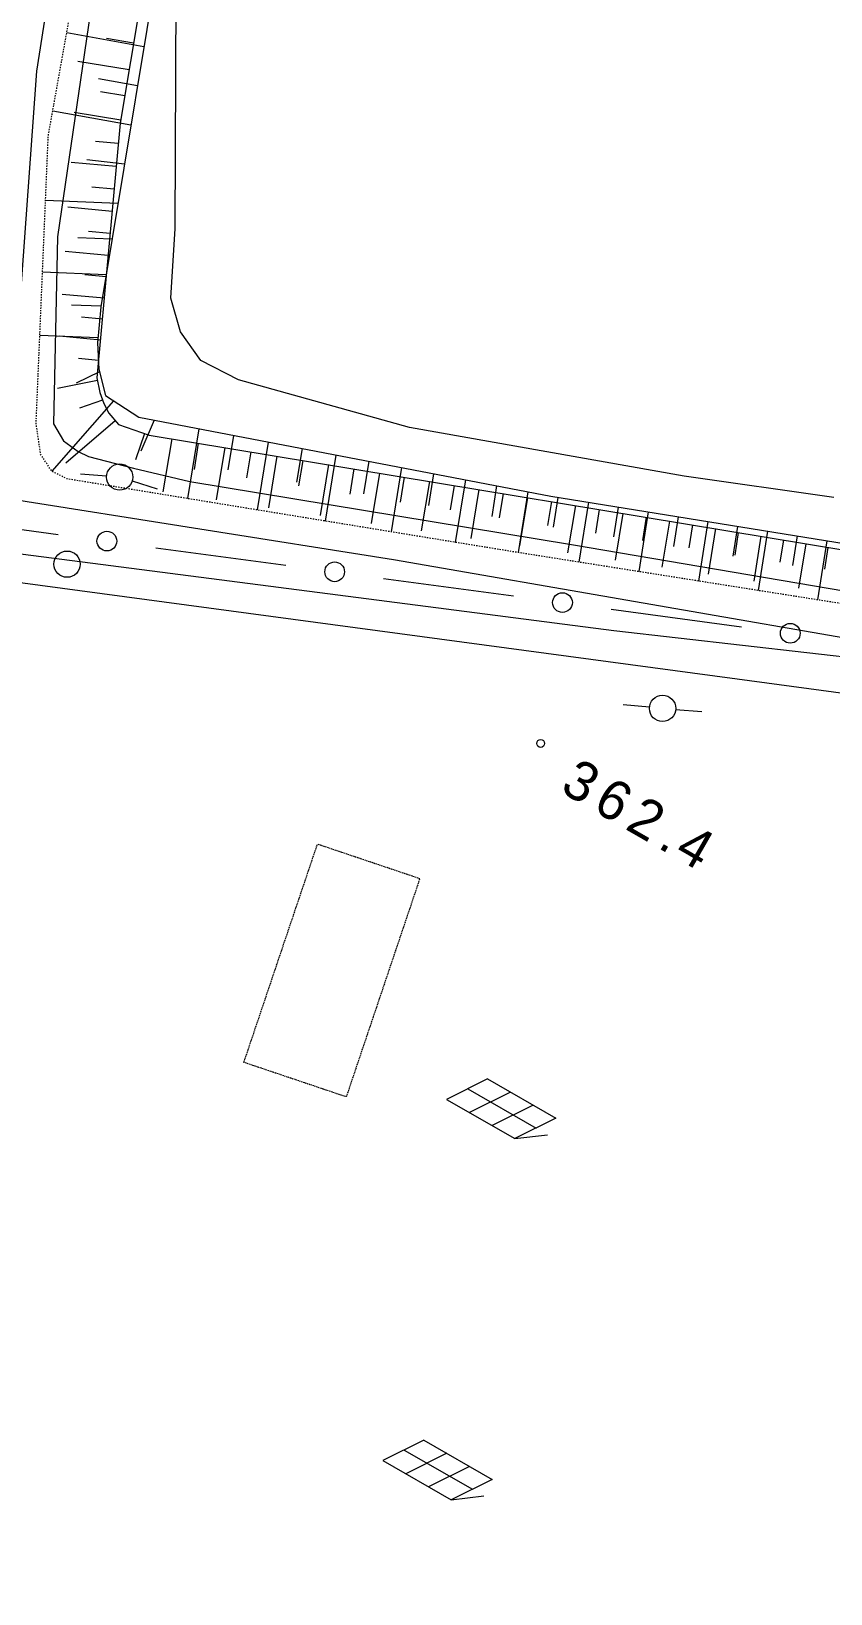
# Model space of a CAD drawing. Header units: millimetres. Extents: x 432273 to 1023813, y 170116 to 705940.
# Drawn here: x 600202 to 630613, y 559749 to 619197 of the extents above; entities that cross this region are included whole.
import ezdxf

# ---------------------------------------------------------------- set-up
doc = ezdxf.new("R2010")
doc.units = ezdxf.units.MM
doc.header["$LTSCALE"] = 100
for name, pattern in [('53003', [0.75, 0.5, -0.25]), ('561019', [1, 0.5, -0.5]), ('56301', [0.5, 0.25, -0.25])]:
    doc.linetypes.add(name, pattern=pattern)
for name, color, linetype, lineweight in [('D-BGD', 7, 'Continuous', 13), ('D-BGD-数値図化', 7, 'Continuous', 13), ('●予備設計_LP横断', 7, 'Continuous', 13)]:
    doc.layers.add(name, color=color, linetype=linetype, lineweight=lineweight)
doc.styles.add('Style-WORKING', font='WORKING.shx')
doc.linetypes.add('56130', pattern='A,1,-0.375,[44,dgnlstyle-dm500.shx,S=0.0012,R=0,X=0,Y=0],-0.375', length=1.75)

# ---------------------------------------------------------------- blocks, each defined once
blk = doc.blocks.new('M4142_7')
at = {"layer": '●予備設計_LP横断', "linetype": 'Continuous', "lineweight": 15}
for p, q in [((0.451, 0.215), (1.354, 0.646)), ((-0.455, -0.208), (-1.364, -0.625))]:
    blk.add_line(p, q, dxfattribs=at)
blk.add_circle((0, 0), 0.5, dxfattribs=at)
blk = doc.blocks.new('M4142')
at = {"layer": 'D-BGD-数値図化', "linetype": 'Continuous', "lineweight": 15}
blk.add_circle((0, 0), 0.5, dxfattribs=at)
blk = doc.blocks.new('M7312')
at = {"layer": '●予備設計_LP横断', "linetype": 'Continuous', "lineweight": 20}
blk.add_circle((0, -0.001), 0.15, dxfattribs=at)
blk = doc.blocks.new('M6217')
at = {"layer": 'D-BGD-数値図化', "linetype": 'Continuous', "lineweight": 9}
for p, q in [((-1.033, 0.7), (-2, -0.75)), ((-1.033, 0.7), (1.967, 0.7)), ((-0.033, 0.7), (-1, -0.75)), ((0.967, 0.7), (0, -0.75)), ((1.967, 0.7), (1, -0.75)), ((-1.5, 0), (1.5, 0)), ((1, -0.75), (2, 0)), ((-2, -0.75), (1, -0.75))]:
    blk.add_line(p, q, dxfattribs=at)
blk = doc.blocks.new('M4142_8')
at = {"layer": '●予備設計_LP横断', "linetype": 'Continuous', "lineweight": 15}
for p, q in [((0.488, 0.108), (1.465, 0.323)), ((-0.451, -0.215), (-1.354, -0.646))]:
    blk.add_line(p, q, dxfattribs=at)
blk.add_circle((0, 0), 0.5, dxfattribs=at)
blk = doc.blocks.new('21311212131313131')
at = {"layer": 'D-BGD', "linetype": 'Continuous'}
for p, q in [((2436190.0223, -1364901.9565), (2437027.039, -1365018.1591)), ((2435939.1949, -1364954.5303), (2438195.3765, -1365263.3363)), ((2435780.5979, -1366085.7999), (2436910.5336, -1366240.4554)), ((2436069.0178, -1365747.7447), (2437760.5944, -1365989.7538)), ((2435943.2113, -1366602.3047), (2436788.9996, -1366723.3092)), ((2435622.0008, -1367217.0694), (2437885.5621, -1367526.8855)), ((2435817.4049, -1367456.8646), (2437531.3266, -1367699.7059)), ((2435462.8851, -1368352.0392), (2436596.5166, -1368507.2006)), ((2435695.5681, -1368324.9981), (2436554.93, -1368442.0329)), ((2438712.0048, -1373092.0328, 363489.9804), (2439276.4111, -1368127.1924, 363670.9803)), ((2435303.7693, -1369487.009), (2437574.7343, -1369797.8384)), ((2435564.9598, -1369188.3296), (2437309.9983, -1369436.805)), ((2435438.3211, -1370065.2347), (2436315.2262, -1370191.8734)), ((2435144.1331, -1370625.6911), (2436281.4726, -1370781.36)), ((2435320.4541, -1370946.9417), (2437074.2643, -1371200.2191)), ((2434984.4969, -1371764.3732), (2437262.8899, -1372076.2193)), ((2435189.0135, -1371832.6185), (2436074.6902, -1371964.0591)), ((2434824.3385, -1372906.7798), (2435965.3981, -1373062.9579)), ((2435061.5426, -1372731.8688), (2436851.2716, -1372982.0086)), ((2434925.3001, -1373626.3171), (2435833.322, -1373758.5899)), ((2434664.1801, -1374049.1864), (2436950.0255, -1374362.0525)), ((2434801.799, -1374539.141), (2436609.0712, -1374798.8846)), ((2434501.6829, -1375208.2761), (2435640.0723, -1375363.854)), ((2434669.5262, -1375447.1629), (2435577.5481, -1375579.4357)), ((2434313.4286, -1376363.371), (2436632.6552, -1376680.806)), ((2434532.4515, -1376363.9565), (2436370.8405, -1376629.3343)), ((2434399.3465, -1377294.3236), (2435329.7136, -1377427.4286)), ((2437723.3958, -1381780.5819, 363172.9804), (2438287.8021, -1376815.7415, 363353.9804)), ((2434111.5186, -1377550.6008), (2435287.4739, -1377714.6787)), ((2434266.2415, -1378224.6907), (2436135.7473, -1378495.7026)), ((2433909.6085, -1378737.8306), (2436294.2032, -1379076.7073)), ((2434128.3346, -1379163.8294), (2435067.4733, -1379301.7364)), ((2433702.0344, -1379958.3656), (2434911.0554, -1380130.1806)), ((2433999.1993, -1380107.7701), (2435886.2484, -1380388.3859)), ((2433494.4602, -1381178.9007), (2435945.9497, -1381527.2839)), ((2433860.4602, -1381069.254), (2434813.1725, -1381203.1912)), ((2433717.7513, -1382017.1644), (2435640.7192, -1382294.6427)), ((2433281.063, -1382433.6753), (2434524.0006, -1382610.3102)), ((2433582.9819, -1382992.2219), (2434544.4659, -1383130.961)), ((2433067.6658, -1383688.4499), (2435587.9266, -1384046.6063)), ((2433439.4409, -1383962.4775), (2435384.754, -1384240.7879)), ((2432848.2821, -1384978.4246), (2434126.0877, -1385160.0146)), ((2433304.6715, -1384937.535), (2434274.9271, -1385081.076)), ((2436735.2671, -1390468.2538, 362856.9804), (2437299.6734, -1385503.4134, 363037.9804)), ((2432628.8985, -1386268.3993), (2435219.86, -1386636.603)), ((2433160.2983, -1385930.1357), (2435127.9565, -1386209.2784)), ((2433015.925, -1386922.7365), (2434008.5258, -1387067.1097)), ((2432403.3605, -1387594.5616), (2433717.0123, -1387781.2457)), ((2432871.5518, -1387915.3372), (2434865.5249, -1388208.8856)), ((2432177.8225, -1388920.7238), (2434841.468, -1389299.2567)), ((2432726.3463, -1388930.2832), (2433732.5206, -1389070.6867)), ((2432581.1409, -1389945.2291), (2434611.0328, -1390235.64)), ((2431886.6847, -1390632.6124), (2433080.0607, -1391107.7476)), ((2432399.1845, -1390985.6578), (2433412.2747, -1391300.8531)), ((2417691.6264, -1391314.114), (2417226.5411, -1394258.9602)), ((2419186.0362, -1391530.3384), (2418951.9688, -1393012.416)), ((2417559.235, -1391708.4137), (2417404.4257, -1392740.9029)), ((2418582.9526, -1391858.4211), (2418299.8402, -1393812.5057)), ((2419566.7817, -1391997.9924), (2419433.6767, -1392928.3595)), ((2420680.446, -1391746.5628), (2420209.2618, -1394730.027)), ((2420497.1488, -1392131.0974), (2420243.0393, -1393907.2528)), ((2421389.2919, -1392209.0759), (2421334.4907, -1393079.706)), ((2422175.1031, -1391962.823), (2422042.5937, -1393396.9711)), ((2423669.7602, -1392179.0832), (2423610.9067, -1394932.2114)), ((2431177.6892, -1392185.6016), (2433911.9747, -1394478.0852)), ((2431945.757, -1392105.4807), (2433590.9884, -1393952.3735)), ((2422268.6936, -1392268.679), (2422146.3499, -1393991.5637)), ((2423125.7502, -1392327.4499), (2423066.9793, -1393184.5065)), ((2423982.8067, -1392386.2208), (2423857.3255, -1394073.1868)), ((2424817.518, -1392444.1595), (2424759.5793, -1393278.8709)), ((2425032.4488, -1392376.249), (2425004.8173, -1393668.8336)), ((2425652.2294, -1392502.0982), (2425537.1842, -1394149.1757)), ((2426395.1374, -1392573.4148), (2426343.4648, -1394990.6251)), ((2426473.3672, -1392564.0066), (2426416.2607, -1393376.3728)), ((2427285.7333, -1392621.1131), (2427172.3526, -1394223.5003)), ((2427591.5601, -1392746.5238), (2427571.4898, -1393859.7135)), ((2428089.3279, -1392673.4177), (2428028.2517, -1393472.2103)), ((2428797.2928, -1392832.7431), (2428750.064, -1395042.0709)), ((2428879.3488, -1392729.692), (2428762.8306, -1394296.1604)), ((2429655.7963, -1392789.936), (2429605.1561, -1393548.8401)), ((2430085.7431, -1392740.9634), (2430546.074, -1393619.2054)), ((2430420.3345, -1392809.4593), (2430761.9882, -1394330.3382)), ((2431170.8497, -1392604.6986), (2431483.1753, -1393471.1007)), ((2435746.6581, -1399156.8029, 362539.9804), (2436311.0644, -1394191.9625, 362720.9804))]:
    blk.add_line(p, q, dxfattribs=at)
at = {"layer": 'D-BGD', "linetype": 'Continuous', "flags": 128}
for points, elevation in [([(2434283.2729, -1364717.7196), (2433592.2719, -1370426.1047), (2431962.38, -1380904.5836), (2430286.7684, -1387455.6826), (2429584.3318, -1388892.9239), (2428511.1918, -1389697.4338), (2427230.6232, -1390087.4195), (2424581.3803, -1389976.6703), (2406877.589, -1390270.5507), (2383203.6191, -1387325.7737), (2376691.8289, -1386144.7972), (2376356.5669, -1385978.3628), (2375021.0594, -1385656.53), (2373519.0371, -1385095.3358), (2372965.9947, -1384708.2169), (2372813.8083, -1384336.4747), (2372894.8019, -1383351.359), (2375220.7292, -1368519.3365), (2377735.8176, -1356082.345)], 362999.9804), ([(2411436.6232, -1392754.9356), (2424995.0561, -1394454.3348), (2432104.1917, -1394448.3496), (2432737.5056, -1394062.0046), (2433137.4232, -1393489.7478), (2433318.8009, -1393089.7039), (2433723.904, -1391368.8471), (2434192.3905, -1389219.8332), (2436289.3293, -1374660.3273), (2438300.9145, -1361118.8914)], 361999.9804), ([(2441124.9865, -1355814.4032), (2439535.8114, -1372974.1361), (2437012.6583, -1396286.0987), (2437875.7851, -1397491.6512), (2439345.3409, -1398251.6793), (2442033.0814, -1399179.2504), (2462727.5005, -1404717.8922), (2487559.3222, -1410808.0249), (2488666.1761, -1410660.3927), (2490029.3789, -1410563.0323), (2492521.7425, -1410343.9318), (2496249.947, -1409914.4269), (2498371.4245, -1409548.1514), (2500382.5784, -1409200.1433), (2501873.7303, -1408935.6991), (2503415.5377, -1408320.4928), (2504788.9488, -1407600.5598), (2507299.2938, -1405745.0876), (2508793.1996, -1404565.5601), (2510080.1838, -1403162.1724)], 361999.9804)]:
    blk.add_lwpolyline(points, dxfattribs=dict(at, elevation=elevation))
at = {"layer": 'D-BGD', "linetype": '56130', "flags": 128}
for points in [[(2390794.8121, -1269858.7644), (2390671.0307, -1271007.4228), (2388487.003, -1284480.678), (2386846.0935, -1295170.8728), (2384623.2162, -1307848.7743), (2381092.5036, -1328582.1731), (2378102.3982, -1347393.0058), (2376839.8493, -1353439.4661), (2376097.3836, -1356996.9261), (2374326.9772, -1364999.8414), (2374120.1857, -1366154.3587), (2371432.5954, -1379293.8031), (2369644.5415, -1388034.9226), (2384812.9901, -1390339.8152), (2411627.5406, -1394417.8834), (2418706.3849, -1395381.4487), (2424331.7446, -1395670.1665), (2431024.6217, -1396014.3053), (2434892.6826, -1396191.4808), (2434963.707, -1396195.021), (2436999.0512, -1381414.8296), (2439893.2052, -1362356.523), (2440798.3306, -1355813.4256), (2442598.9652, -1342805.1894), (2444182.3015, -1327796.9326), (2446120.5837, -1312294.4034), (2446963.9528, -1306316.0185), (2447997.389, -1299055.3967), (2449172.3938, -1290757.3173), (2450801.8342, -1278692.7979), (2452015.7852, -1268147.3628), (2453656.7244, -1251844.7754), (2454189.9516, -1245085.5467)], [(2514622.5471, -1246109.5844), (2512893.2219, -1246076.058), (2511007.7941, -1246040.2981), (2509122.8466, -1246003.661), (2508538.3439, -1245992.6328), (2455835.1973, -1246138.9807), (2454668.7366, -1255950.0081), (2453065.6197, -1269434.6053), (2451493.7545, -1286129.5583), (2448677.5255, -1311230.5458), (2446125.954, -1331880.9221), (2443096.5522, -1352227.5349), (2441273.7638, -1368245.885), (2438168.0862, -1395687.3816), (2463869.9986, -1403649.2413), (2479646.1722, -1408057.3047), (2485599.6149, -1409294.0132), (2492122.8579, -1409194.1562), (2499317.4246, -1408276.1669), (2501939.2717, -1407512.3298), (2503905.387, -1406763.4532), (2505752.3793, -1405680.3152), (2507219.1074, -1404737.8582), (2508591.4903, -1403384.6409), (2509935.5906, -1401685.3296), (2510922.4481, -1399736.8685), (2511901.0458, -1397709.7832), (2512596.2901, -1395912.9126), (2516142.0589, -1380999.6716), (2516436.1306, -1379760.6903), (2519187.2668, -1366609.2918), (2522979.4057, -1351173.1209), (2524671.516, -1344479.4288), (2524926.2807, -1344103.5992), (2527762.7037, -1339909.4296), (2532672.783, -1322814.3045), (2534881.5989, -1317255.0851), (2538710.9996, -1310972.1599), (2543848.6315, -1302751.4), (2546419.3592, -1297676.4541), (2548058.678, -1293830.1788), (2549288.4649, -1290946.4903), (2550142.7856, -1288615.3832), (2550802.9156, -1286451.578), (2552060.9305, -1282329.3004), (2553583.4364, -1272715.4655), (2555409.2438, -1262455.9617), (2558253.2637, -1246281.8678), (2550721.8299, -1246307.4797), (2526587.9327, -1246387.3916), (2525836.3787, -1246331.6549), (2524047.6685, -1246198.3567), (2522257.601, -1246065.4555), (2520621.0685, -1245943.6426)]]:
    blk.add_lwpolyline(points, dxfattribs=at)
at = {"layer": 'D-BGD', "linetype": '561019', "flags": 128}
blk.add_lwpolyline([(2444731.5949, -1297342.8218), (2445842.0044, -1297532.3072), (2446594.007, -1297660.1119), (2445235.6301, -1310016.6665), (2441975.8683, -1335611.3124), (2439517.8032, -1355601.4936), (2436579.5882, -1377068.5214), (2434190.1398, -1393882.4979), (2434182.3735, -1393898.7671), (2433911.9747, -1394478.0852), (2433274.0321, -1394916.6181), (2432101.3402, -1395113.711), (2421157.3602, -1394879.762), (2400151.0889, -1391562.2011), (2371529.5828, -1387696.5384), (2371117.0778, -1387260.9508), (2370986.5775, -1385910.387), (2372286.0046, -1378657.4339), (2374719.6766, -1365078.0151), (2376487.9958, -1357083.0775), (2377777.4241, -1357476.5881), (2378088.9319, -1357571.8765)], dxfattribs=at)
at = {"layer": 'D-BGD', "linetype": 'Continuous', "flags": 128}
blk.add_lwpolyline([(2378088.9319, -1357571.8765), (2375677.2502, -1369659.6231), (2374884.9105, -1373630.975), (2373658.5099, -1380569.3536), (2373180.7342, -1382895.6884), (2373136.2361, -1383970.3255), (2373219.5504, -1384497.031), (2373625.5565, -1384902.84), (2374788.481, -1385196.3167), (2379271.0565, -1385852.4052), (2385162.3402, -1386715.3541), (2398199.3229, -1388296.8777), (2411723.3829, -1390450.5758), (2427617.4608, -1392750.2714), (2428987.7909, -1392846.0591), (2429985.5188, -1392768.6516), (2430986.1843, -1392492.2055), (2431789.0279, -1391206.834), (2434463.2464, -1375482.4427), (2437855.2696, -1351287.2062)], dxfattribs=at)
at = {"layer": 'D-BGD', "linetype": 'Continuous'}
blk.add_polyline3d([(2379102.0871, -1349690.2316, 364009.9803), (2373837.0313, -1384235.4029, 364149.9803), (2373887.4228, -1384684.8032, 363939.9803), (2374003.1854, -1385181.3906, 363939.9803), (2374464.1123, -1385422.3188, 363929.9803), (2396910.9239, -1388692.8371, 363869.9803), (2420612.8445, -1392148.8319, 363799.9803), (2430325.3197, -1392837.2473, 363919.9803), (2430871.3993, -1392714.3775, 363909.9803), (2431297.8136, -1392560.1995, 363899.9803), (2431658.8567, -1392358.8345, 363899.9803), (2432084.8214, -1391976.4028, 363889.9803), (2432455.3344, -1390799.789, 363879.9803), (2436757.9115, -1360949.0967, 363979.9803), (2440413.3868, -1333092.6358, 364099.9803), (2444029.299, -1306058.1449, 364309.9803), (2443385.7557, -1303630.9755, 364759.9803), (2443930.3239, -1297180.0654, 364829.9803)], dxfattribs=at)
for centre in [(2439488.0977, -1366265.6146, 363738.6763), (2438499.7929, -1374953.853, 363422.0397), (2437511.4881, -1383642.0914, 363105.403), (2436523.1833, -1392330.3298, 362788.7663)]:
    blk.add_circle(centre, 375, dxfattribs=at)
at = {"layer": 'D-BGD', "linetype": '53003'}
blk.add_3dface([(2456244.6814, -1386705.2888), (2447877.6304, -1384077.7388), (2449107.3981, -1380161.1651), (2457474.9293, -1382787.8379)], dxfattribs=at)
at = {"layer": 'D-BGD', "linetype": 'Continuous', "lineweight": 15, "xscale": 1000, "yscale": 1000, "zscale": 1000, "rotation": 61.30205960440028}
for name, p in [('M4142_7', (2442447.8379, -1371063.8101)), ('M4142_8', (2434076.7066, -1391893.679)), ('M4142', (2437432.3805, -1393824.2397))]:
    blk.add_blockref(name, p, dxfattribs=at)
at = {"layer": 'D-BGD', "linetype": 'Continuous', "lineweight": 9, "xscale": 1000, "yscale": 1000, "zscale": 1000, "rotation": 61.30205960440028}
for p in [(2457791.9796, -1376853.4354), (2471581.9615, -1378989.8422)]:
    blk.add_blockref('M6217', p, dxfattribs=at)
at = {"layer": 'D-BGD', "linetype": 'Continuous', "lineweight": 20, "xscale": 1000, "yscale": 1000, "zscale": 1000, "rotation": 61.30205960440028}
blk.add_blockref('M7312', (2443875.6849, -1375671.4355, 362417.9804), dxfattribs=at)
at = {"layer": 'D-BGD', "linetype": 'Continuous', "insert": (2445688.947, -1374954.0253, 362417.9804), "char_height": 1499.999919, "attachment_point": 7, "rotation": 61.302059604, "line_spacing_factor": 0.722892, "style": 'Style-WORKING'}
blk.add_mtext('\\T1.281;362.4', dxfattribs=at)

msp = doc.modelspace()

# ---------------------------------------------------------------- block references
at = {"layer": 'D-BGD', "linetype": '56301', "rotation": 268.807065034117}
msp.add_blockref('21311212131313131', (2045832.1, 3006806.9, 354000), dxfattribs=at)

doc.saveas('drawing.dxf')
